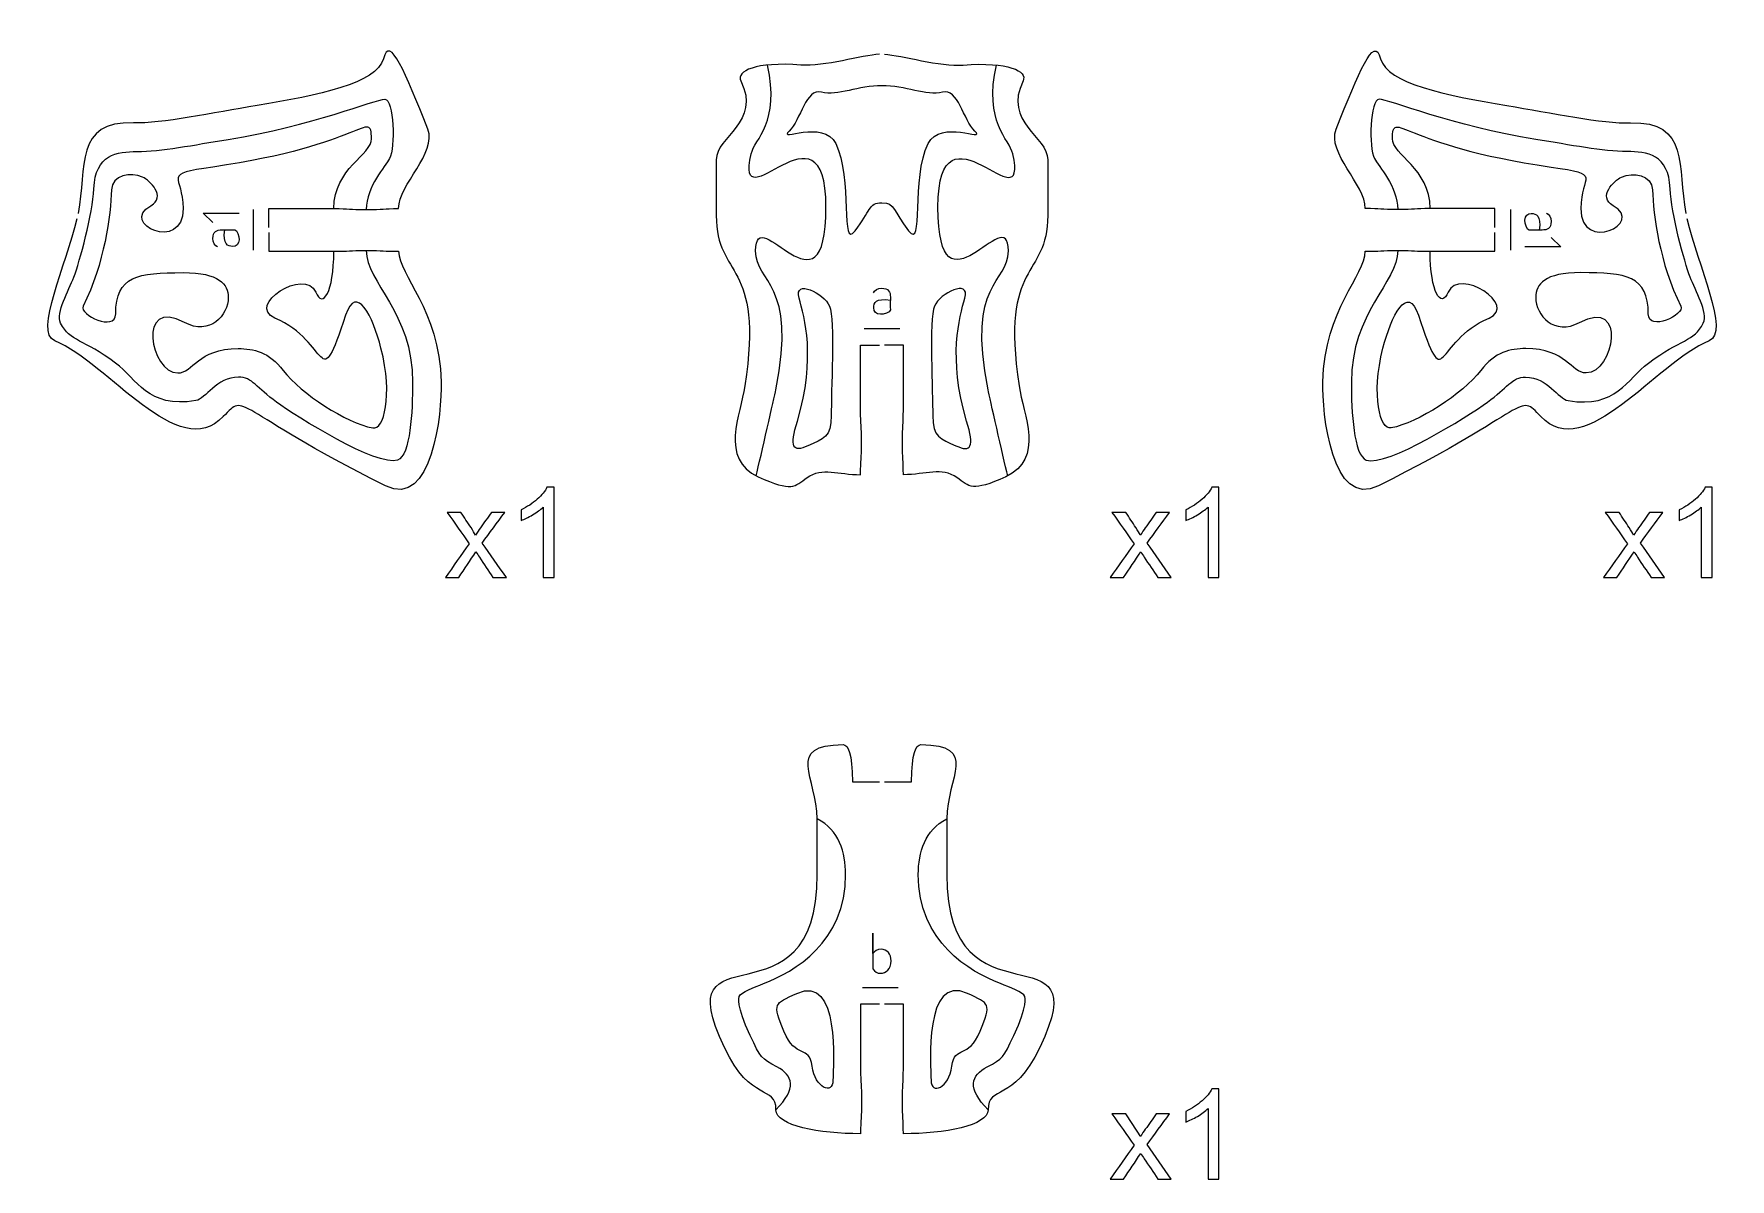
# Model space of a CAD drawing. Extents: x 0 to 1200, y 0 to 700.
# Drawn here: x 248.1 to 367.2, y 451.9 to 532.3 of the extents above; entities that cross this region are included whole.
import ezdxf

# ---------------------------------------------------------------- set-up
doc = ezdxf.new("R2010")
doc.units = 0
doc.header["$MEASUREMENT"] = 0
doc.layers.add('DEFAULT', color=7, linetype='CONTINUOUS')

msp = doc.modelspace()

# ---------------------------------------------------------------- linework, layer by layer
at = {"layer": 'DEFAULT', "color": 7}
for points in [[(260.68, 519.06), (260, 519.7), (262.53, 519.7)], [(263.53, 519.96), (263.53, 517.1)], [(351.77, 517.1), (351.77, 519.96)], [(354.62, 517.99), (355.3, 517.35), (352.77, 517.35)], [(306.4, 511.61), (308.9, 511.61)], [(306.29, 465.37), (308.79, 465.37)]]:
    msp.add_lwpolyline(points, dxfattribs=at)
at = {"layer": 'DEFAULT', "color": 1}
for points, knots in [([(264.63, 518.7), (264.63, 519.14), (264.63, 519.58), (264.63, 520.03), (266.15, 520.03), (267.66, 520.03), (269.18, 520.03), (270.32, 520.03), (270.2, 519.96), (271.46, 519.96), (272.72, 519.96), (272.59, 520.03), (273.73, 520.03), (273.73, 521.72), (276.44, 523.93), (275.78, 525.59), (274.19, 529.58), (273.11, 532.28), (272.66, 530.54), (272.21, 528.81), (268.08, 527.96), (263.81, 527.26), (260.68, 526.75), (257.08, 525.96), (255.11, 526.04), (250.96, 526.19), (251.86, 522.91), (251.23, 519.68)], [0, 0, 0, 0, 3.75, 3.75, 3.75, 16.64, 16.64, 16.64, 17.64, 17.64, 17.64, 18.64, 18.64, 18.64, 19.64, 19.64, 19.64, 20.64, 20.64, 20.64, 21.64, 21.64, 21.64, 22.64, 22.64, 22.64, 23.64, 23.64, 23.64, 23.64]), ([(350.67, 518.7), (350.67, 519.14), (350.67, 519.58), (350.67, 520.03), (349.15, 520.03), (347.64, 520.03), (346.12, 520.03), (344.98, 520.03), (345.11, 519.96), (343.85, 519.96), (342.58, 519.96), (342.71, 520.03), (341.57, 520.03), (341.57, 521.72), (338.86, 523.93), (339.52, 525.59), (341.11, 529.58), (342.19, 532.28), (342.64, 530.54), (343.09, 528.81), (347.22, 527.96), (351.49, 527.26), (354.62, 526.75), (358.22, 525.96), (360.19, 526.04), (364.34, 526.19), (363.44, 522.91), (364.07, 519.68)], [0, 0, 0, 0, 3.75, 3.75, 3.75, 16.64, 16.64, 16.64, 17.64, 17.64, 17.64, 18.64, 18.64, 18.64, 19.64, 19.64, 19.64, 20.64, 20.64, 20.64, 21.64, 21.64, 21.64, 22.64, 22.64, 22.64, 23.64, 23.64, 23.64, 23.64]), ([(307.47, 530.86), (306.26, 530.78), (303.58, 529.97), (301.96, 530.1), (298.76, 530.34), (297.42, 529.66), (297.75, 528.99), (299.17, 526.05), (296.02, 525.12), (296.02, 523.44), (296.02, 522.14), (296.02, 520.84), (296.02, 519.54), (296.02, 515.06), (299.37, 516.45), (298.03, 507.59), (297.73, 505.57), (296.22, 502.46), (298.97, 501.21), (301.36, 500.12), (301.5, 500.51), (302.39, 501.15), (303.46, 501.91), (304.57, 501.35), (306.15, 501.35), (306.15, 502.48), (306.21, 502.36), (306.21, 503.62), (306.21, 504.88), (306.15, 504.76), (306.15, 505.89), (306.15, 507.41), (306.15, 508.93), (306.15, 510.44), (306.59, 510.44), (307.03, 510.44), (307.47, 510.44)], [0, 0, 0, 0, 1, 1, 1, 2, 2, 2, 3, 3, 3, 14.05, 14.05, 14.05, 15.05, 15.05, 15.05, 16.05, 16.05, 16.05, 17.05, 17.05, 17.05, 18.05, 18.05, 18.05, 19.05, 19.05, 19.05, 20.05, 20.05, 20.05, 32.95, 32.95, 32.95, 36.71, 36.71, 36.71, 36.71]), ([(307.82, 530.86), (309.04, 530.78), (311.71, 529.97), (313.34, 530.1), (316.54, 530.34), (317.88, 529.66), (317.55, 528.99), (316.13, 526.05), (319.28, 525.12), (319.28, 523.44), (319.28, 522.14), (319.28, 520.84), (319.28, 519.54), (319.28, 515.06), (315.93, 516.45), (317.27, 507.59), (317.57, 505.57), (319.08, 502.46), (316.33, 501.21), (313.95, 500.12), (313.8, 500.51), (312.91, 501.15), (311.84, 501.91), (310.73, 501.35), (309.15, 501.35), (309.15, 502.48), (309.08, 502.36), (309.08, 503.62), (309.08, 504.88), (309.15, 504.76), (309.15, 505.89), (309.15, 507.41), (309.15, 508.93), (309.15, 510.44), (308.71, 510.44), (308.26, 510.44), (307.82, 510.44)], [0, 0, 0, 0, 1, 1, 1, 2, 2, 2, 3, 3, 3, 14.05, 14.05, 14.05, 15.05, 15.05, 15.05, 16.05, 16.05, 16.05, 17.05, 17.05, 17.05, 18.05, 18.05, 18.05, 19.05, 19.05, 19.05, 20.05, 20.05, 20.05, 32.95, 32.95, 32.95, 36.71, 36.71, 36.71, 36.71]), ([(264.63, 518.35), (264.63, 517.91), (264.63, 517.47), (264.63, 517.03), (266.15, 517.03), (267.66, 517.03), (269.18, 517.03), (270.32, 517.03), (270.2, 517.09), (271.46, 517.09), (272.72, 517.09), (272.59, 517.03), (273.73, 517.03), (273.73, 515.38), (276.58, 512.95), (276.71, 507.87), (276.77, 505.68), (276.09, 498.93), (272.81, 500.57), (261.88, 506.04), (263.09, 507.21), (261.42, 505.43), (258.29, 502.1), (253.38, 509.19), (249.6, 510.74), (248.13, 511.34), (250.41, 516.05), (251.16, 519.34)], [0, 0, 0, 0, 3.75, 3.75, 3.75, 16.64, 16.64, 16.64, 17.64, 17.64, 17.64, 18.64, 18.64, 18.64, 19.64, 19.64, 19.64, 20.64, 20.64, 20.64, 21.64, 21.64, 21.64, 22.64, 22.64, 22.64, 23.64, 23.64, 23.64, 23.64]), ([(364.14, 519.34), (364.89, 516.05), (367.17, 511.34), (365.7, 510.74), (361.92, 509.19), (357.01, 502.1), (353.89, 505.43), (352.21, 507.21), (353.42, 506.04), (342.49, 500.57), (339.21, 498.93), (338.53, 505.68), (338.59, 507.87), (338.72, 512.95), (341.57, 515.38), (341.57, 517.03), (342.71, 517.03), (342.58, 517.09), (343.85, 517.09), (345.11, 517.09), (344.98, 517.03), (346.12, 517.03), (347.63, 517.03), (349.15, 517.03), (350.67, 517.03), (350.67, 517.47), (350.67, 517.91), (350.67, 518.35)], [0, 0, 0, 0, 1, 1, 1, 2, 2, 2, 3, 3, 3, 4, 4, 4, 5, 5, 5, 6, 6, 6, 7, 7, 7, 19.9, 19.9, 19.9, 23.65, 23.65, 23.65, 23.65]), ([(307.48, 464.21), (307.04, 464.21), (306.59, 464.21), (306.15, 464.21), (306.15, 462.69), (306.15, 461.18), (306.15, 459.66), (306.15, 458.52), (306.22, 458.65), (306.22, 457.39), (306.22, 456.12), (306.15, 456.25), (306.15, 455.11), (303.28, 455.11), (300.21, 455.67), (300.21, 456.79), (300.21, 458.57), (298.45, 457.23), (296.59, 461.15), (292.36, 470.03), (303.1, 462.04), (303.1, 473.31), (303.1, 474.61), (303.1, 475.91), (303.1, 477.21), (303.1, 480.09), (300.82, 482.41), (304.92, 482.41), (305.28, 482.41), (305.57, 481.83), (305.57, 479.81), (306.21, 479.81), (306.84, 479.81), (307.48, 479.81)], [0, 0, 0, 0, 3.75, 3.75, 3.75, 16.65, 16.65, 16.65, 17.65, 17.65, 17.65, 18.65, 18.65, 18.65, 19.65, 19.65, 19.65, 20.65, 20.65, 20.65, 21.65, 21.65, 21.65, 32.7, 32.7, 32.7, 33.7, 33.7, 33.7, 34.7, 34.7, 34.7, 40.1, 40.1, 40.1, 40.1]), ([(307.83, 479.81), (308.46, 479.81), (309.1, 479.81), (309.73, 479.81), (309.73, 481.83), (310.02, 482.41), (310.38, 482.41), (314.48, 482.41), (312.2, 480.09), (312.2, 477.21), (312.2, 475.91), (312.2, 474.61), (312.2, 473.31), (312.2, 462.04), (322.95, 470.03), (318.72, 461.15), (316.85, 457.23), (315.1, 458.57), (315.1, 456.79), (315.1, 455.67), (312.02, 455.11), (309.15, 455.11), (309.15, 456.25), (309.09, 456.12), (309.09, 457.39), (309.09, 458.65), (309.15, 458.52), (309.15, 459.66), (309.15, 461.18), (309.15, 462.69), (309.15, 464.21), (308.71, 464.21), (308.27, 464.21), (307.83, 464.21)], [0, 0, 0, 0, 5.41, 5.41, 5.41, 6.41, 6.41, 6.41, 7.41, 7.41, 7.41, 18.46, 18.46, 18.46, 19.46, 19.46, 19.46, 20.46, 20.46, 20.46, 21.46, 21.46, 21.46, 22.46, 22.46, 22.46, 23.46, 23.46, 23.46, 36.36, 36.36, 36.36, 40.12, 40.12, 40.12, 40.12])]:
    msp.add_open_spline(points, degree=3, knots=knots, dxfattribs=at)
at = {"layer": 'DEFAULT', "color": 5}
for points, knots in [([(298.82, 501.28), (299.15, 502.63), (300.1, 506.82), (300.2, 507.3), (301.73, 514.96), (298.78, 514.74), (298.78, 517.05), (298.78, 520.75), (303.72, 511.79), (303.72, 520.13), (303.72, 528.22), (297.31, 518.63), (298.47, 523.87), (298.69, 524.86), (300.54, 526.1), (299.61, 530.1)], [0, 0, 0, 0, 1, 1, 1, 2, 2, 2, 3, 3, 3, 4, 4, 4, 5, 5, 5, 5]), ([(316.47, 501.28), (316.15, 502.63), (315.19, 506.82), (315.1, 507.3), (313.57, 514.96), (316.52, 514.74), (316.52, 517.05), (316.52, 520.75), (311.58, 511.79), (311.58, 520.13), (311.58, 528.22), (317.99, 518.63), (316.83, 523.87), (316.61, 524.86), (314.76, 526.1), (315.69, 530.1)], [0, 0, 0, 0, 1, 1, 1, 2, 2, 2, 3, 3, 3, 4, 4, 4, 5, 5, 5, 5]), ([(271.46, 517.09), (271.46, 514.81), (274.71, 512.79), (274.71, 507.82), (274.71, 505.8), (274.55, 502.7), (273.66, 502.38), (272.23, 501.87), (266.55, 505.45), (265.16, 506.44), (263.79, 507.43), (263.44, 508.21), (262.49, 508.2), (260.94, 508.19), (260.19, 506.66), (259.5, 506.55), (256.11, 506), (255.37, 508.05), (253.86, 509.19), (251.6, 510.89), (250.66, 510.67), (250.01, 511.99), (249.65, 512.74), (250.57, 514.24), (250.94, 515.22), (251.34, 516.3), (252.27, 519.65), (252.34, 521.42), (252.43, 523.83), (253.97, 524.03), (255.37, 524.03), (257.04, 524.03), (259.33, 524.49), (261.77, 524.88), (267.59, 525.8), (272.13, 527.7), (272.76, 527.7), (273.4, 527.7), (273.51, 524.29), (273.09, 523.53), (272.82, 523.03), (271.46, 521.56), (271.46, 519.96)], [0, 0, 0, 0, 1, 1, 1, 2, 2, 2, 3, 3, 3, 4, 4, 4, 5, 5, 5, 6, 6, 6, 7, 7, 7, 8, 8, 8, 9, 9, 9, 10, 10, 10, 11, 11, 11, 12, 12, 12, 13, 13, 13, 14, 14, 14, 14]), ([(343.84, 517.09), (343.84, 514.81), (340.59, 512.79), (340.59, 507.82), (340.59, 505.8), (340.75, 502.7), (341.64, 502.38), (343.07, 501.87), (348.75, 505.45), (350.14, 506.44), (351.51, 507.43), (351.86, 508.21), (352.82, 508.2), (354.36, 508.19), (355.11, 506.66), (355.8, 506.55), (359.19, 506), (359.93, 508.05), (361.44, 509.19), (363.7, 510.89), (364.64, 510.67), (365.29, 511.99), (365.65, 512.74), (364.73, 514.24), (364.36, 515.22), (363.96, 516.3), (363.03, 519.65), (362.96, 521.42), (362.87, 523.83), (361.33, 524.03), (359.93, 524.03), (358.26, 524.03), (355.97, 524.49), (353.53, 524.88), (347.71, 525.8), (343.17, 527.7), (342.54, 527.7), (341.9, 527.7), (341.79, 524.29), (342.21, 523.53), (342.48, 523.03), (343.84, 521.56), (343.84, 519.96)], [0, 0, 0, 0, 1, 1, 1, 2, 2, 2, 3, 3, 3, 4, 4, 4, 5, 5, 5, 6, 6, 6, 7, 7, 7, 8, 8, 8, 9, 9, 9, 10, 10, 10, 11, 11, 11, 12, 12, 12, 13, 13, 13, 14, 14, 14, 14]), ([(300.2, 456.79), (301.71, 458.3), (301.4, 459.2), (300.28, 459.8), (299.16, 460.4), (299.16, 460.4), (298.39, 462.01), (297.4, 464.1), (297.62, 464.72), (297.63, 464.75), (297.73, 465.01), (298.7, 465.39), (299.34, 465.64), (301.5, 466.49), (305.1, 468.54), (305.1, 473.31), (305.1, 474.85), (304.64, 476.42), (303.1, 477.21)], [0, 0, 0, 0, 1, 1, 1, 2, 2, 2, 3, 3, 3, 4, 4, 4, 5, 5, 5, 6, 6, 6, 6]), ([(315.1, 456.79), (313.59, 458.3), (313.91, 459.2), (315.03, 459.8), (316.14, 460.4), (316.14, 460.4), (316.91, 462.01), (317.91, 464.1), (317.68, 464.72), (317.67, 464.75), (317.57, 465.01), (316.6, 465.39), (315.96, 465.64), (313.81, 466.49), (310.2, 468.54), (310.2, 473.31), (310.2, 474.85), (310.66, 476.42), (312.2, 477.21)], [0, 0, 0, 0, 1, 1, 1, 2, 2, 2, 3, 3, 3, 4, 4, 4, 5, 5, 5, 6, 6, 6, 6])]:
    msp.add_open_spline(points, degree=3, knots=knots, dxfattribs=at)
at = {"layer": 'DEFAULT', "color": 3}
for points, knots in [([(310.89, 524.59), (309.69, 522.18), (310.6, 517.06), (309.52, 518.46), (308.44, 519.85), (308.59, 520.44), (307.65, 520.44), (306.7, 520.44), (306.85, 519.85), (305.77, 518.46), (304.7, 517.06), (305.61, 522.18), (304.4, 524.59), (303.54, 526.33), (300.29, 524.67), (301.13, 525.46), (301.96, 526.25), (302.29, 528.49), (303.41, 528.2), (304.53, 527.91), (306.02, 528.65), (307.65, 528.65), (309.27, 528.65), (310.77, 527.91), (311.89, 528.2), (313.01, 528.49), (313.34, 526.25), (314.17, 525.46), (315, 524.67), (311.76, 526.33), (310.89, 524.59)], [1, 1, 1, 1, 2, 2, 2, 3, 3, 3, 4, 4, 4, 5, 5, 5, 6, 6, 6, 7, 7, 7, 8, 8, 8, 9, 9, 9, 10, 10, 10, 11, 11, 11, 11]), ([(269.18, 520.03), (269.18, 522.85), (271.86, 523.81), (271.83, 524.93), (271.77, 527.08), (271.35, 524.47), (260.69, 522.94), (257.01, 522.41), (258.6, 522.41), (258.6, 520.03), (258.6, 516.88), (254.07, 518.98), (256.33, 520.23), (257.45, 520.85), (256.26, 522.01), (255.76, 522.23), (254.95, 522.6), (253.61, 522.38), (253.58, 521.35), (253.52, 519.57), (253.09, 516.18), (251.58, 513.17), (251.29, 512.59), (253.87, 511.36), (253.87, 512.63), (253.87, 515.31), (255.44, 515.53), (258.6, 515.53), (261.15, 515.53), (261.77, 514.73), (261.77, 513.8), (261.77, 512.53), (260.46, 511.09), (258.7, 512.03), (255.32, 513.85), (256.3, 508.49), (258.23, 508.49), (259.31, 508.49), (259.62, 510.2), (262.47, 510.2), (263.55, 510.2), (264.62, 509.99), (265.63, 508.67), (266.92, 506.99), (270.02, 505.02), (271.92, 504.63), (272.69, 504.47), (273.34, 506.88), (272.49, 510.23), (271.92, 512.49), (270.76, 514.79), (270.01, 512.55), (268.04, 506.68), (268.97, 510.68), (265.05, 512.34), (262.96, 513.23), (267.16, 515.93), (267.91, 514.16), (268.4, 512.98), (269.18, 514.14), (269.18, 517.03)], [0, 0, 0, 0, 1, 1, 1, 2, 2, 2, 3, 3, 3, 4, 4, 4, 5, 5, 5, 6, 6, 6, 7, 7, 7, 8, 8, 8, 9, 9, 9, 10, 10, 10, 11, 11, 11, 12, 12, 12, 13, 13, 13, 14, 14, 14, 15, 15, 15, 16, 16, 16, 17, 17, 17, 18, 18, 18, 19, 19, 19, 20, 20, 20, 20]), ([(346.12, 520.03), (346.12, 522.85), (343.44, 523.81), (343.47, 524.93), (343.53, 527.08), (343.95, 524.47), (354.61, 522.94), (358.29, 522.41), (356.7, 522.41), (356.7, 520.03), (356.7, 516.88), (361.23, 518.98), (358.97, 520.23), (357.85, 520.85), (359.04, 522.01), (359.54, 522.23), (360.35, 522.6), (361.69, 522.38), (361.72, 521.35), (361.78, 519.57), (362.21, 516.18), (363.72, 513.17), (364.01, 512.59), (361.43, 511.36), (361.43, 512.63), (361.43, 515.31), (359.86, 515.53), (356.7, 515.53), (354.15, 515.53), (353.53, 514.73), (353.53, 513.8), (353.53, 512.53), (354.84, 511.09), (356.6, 512.03), (359.98, 513.85), (359.01, 508.49), (357.07, 508.49), (355.99, 508.49), (355.69, 510.2), (352.83, 510.2), (351.75, 510.2), (350.68, 509.99), (349.67, 508.67), (348.38, 506.99), (345.28, 505.02), (343.38, 504.63), (342.61, 504.47), (341.96, 506.88), (342.81, 510.23), (343.38, 512.49), (344.54, 514.79), (345.29, 512.55), (347.26, 506.68), (346.33, 510.68), (350.25, 512.34), (352.34, 513.23), (348.14, 515.93), (347.39, 514.16), (346.9, 512.98), (346.12, 514.14), (346.12, 517.03)], [0, 0, 0, 0, 1, 1, 1, 2, 2, 2, 3, 3, 3, 4, 4, 4, 5, 5, 5, 6, 6, 6, 7, 7, 7, 8, 8, 8, 9, 9, 9, 10, 10, 10, 11, 11, 11, 12, 12, 12, 13, 13, 13, 14, 14, 14, 15, 15, 15, 16, 16, 16, 17, 17, 17, 18, 18, 18, 19, 19, 19, 20, 20, 20, 20]), ([(301.71, 505.12), (301.16, 503.3), (301.37, 502.88), (302.45, 503.38), (303.53, 503.88), (304.11, 503.96), (304.09, 505.5), (304.07, 507.03), (304.36, 512.27), (303.97, 513.18), (303.57, 514.09), (301.46, 515.12), (301.83, 513.75), (302.21, 512.38), (303.04, 509.59), (301.71, 505.12)], [0, 0, 0, 0, 1, 1, 1, 2, 2, 2, 3, 3, 3, 4, 4, 4, 5, 5, 5, 5]), ([(313.59, 505.12), (314.14, 503.3), (313.92, 502.88), (312.84, 503.38), (311.77, 503.88), (311.19, 503.96), (311.21, 505.5), (311.23, 507.03), (310.94, 512.27), (311.33, 513.18), (311.72, 514.09), (313.84, 515.12), (313.47, 513.75), (313.09, 512.38), (312.26, 509.59), (313.59, 505.12)], [0, 0, 0, 0, 1, 1, 1, 2, 2, 2, 3, 3, 3, 4, 4, 4, 5, 5, 5, 5]), ([(301.67, 464.95), (300.07, 464.22), (299.96, 464.29), (300.77, 462.3), (301.59, 460.3), (302.54, 461.38), (302.75, 459.85), (302.95, 458.31), (304.21, 457.81), (304.21, 458.85), (304.21, 459.89), (304.74, 466.36), (301.67, 464.95)], [0, 0, 0, 0, 1, 1, 1, 2, 2, 2, 3, 3, 3, 4, 4, 4, 4]), ([(313.64, 464.95), (315.23, 464.22), (315.34, 464.29), (314.53, 462.3), (313.72, 460.3), (312.76, 461.38), (312.56, 459.85), (312.35, 458.31), (311.09, 457.81), (311.09, 458.85), (311.09, 459.89), (310.56, 466.36), (313.64, 464.95)], [0, 0, 0, 0, 1, 1, 1, 2, 2, 2, 3, 3, 3, 4, 4, 4, 4])]:
    msp.add_open_spline(points, degree=3, knots=knots, dxfattribs=at)
at = {"layer": 'DEFAULT', "color": 7}
for points, knots in [([(354.28, 519.7), (354.45, 519.7), (354.61, 519.37), (354.61, 519.13), (354.61, 518.63), (354.35, 518.52), (353.97, 518.52), (353.97, 518.52), (353.2, 518.53), (353.07, 518.51), (352.88, 518.51), (352.77, 519), (352.77, 519.21), (352.77, 519.52), (352.99, 519.68), (353.21, 519.68), (353.58, 519.68), (353.91, 519.55), (353.78, 518.52)], [0, 0, 0, 0, 1, 1, 1, 2, 2, 2, 3, 3, 3, 4, 4, 4, 5, 5, 5, 6, 6, 6, 6]), ([(261.02, 517.35), (260.85, 517.35), (260.69, 517.68), (260.69, 517.92), (260.69, 518.42), (260.95, 518.54), (261.33, 518.54), (261.33, 518.54), (262.1, 518.52), (262.23, 518.54), (262.42, 518.54), (262.53, 518.05), (262.53, 517.84), (262.53, 517.53), (262.31, 517.37), (262.09, 517.37), (261.72, 517.37), (261.39, 517.5), (261.52, 518.54)], [0, 0, 0, 0, 1, 1, 1, 2, 2, 2, 3, 3, 3, 4, 4, 4, 5, 5, 5, 6, 6, 6, 6]), ([(307.06, 514.12), (307.06, 514.28), (307.39, 514.44), (307.62, 514.44), (308.12, 514.44), (308.24, 514.18), (308.24, 513.81), (308.24, 513.81), (308.22, 513.03), (308.24, 512.91), (308.24, 512.71), (307.76, 512.61), (307.54, 512.61), (307.23, 512.61), (307.07, 512.82), (307.07, 513.05), (307.07, 513.42), (307.2, 513.75), (308.24, 513.61)], [0, 0, 0, 0, 1, 1, 1, 2, 2, 2, 3, 3, 3, 4, 4, 4, 5, 5, 5, 6, 6, 6, 6]), ([(307.01, 467.75), (307.13, 467.93), (307.32, 468.05), (307.59, 468.05), (308, 468.05), (308.3, 467.72), (308.29, 467.23), (308.29, 466.66), (307.92, 466.37), (307.54, 466.37), (307.3, 466.37), (307.14, 466.46), (307.01, 466.67), (307.02, 466.8), (307.01, 469.18), (307.01, 469.18), (307.01, 468.71), (307.01, 468.23), (307.01, 467.75)], [0, 0, 0, 0, 1.00221, 1.00221, 1.00221, 2.00442, 2.00442, 2.00442, 3.006631, 3.006631, 3.006631, 4.008841, 4.008841, 4.008841, 5.011051, 5.011051, 5.011051, 9.069, 9.069, 9.069, 9.069])]:
    msp.add_open_spline(points, degree=3, knots=knots, dxfattribs=at)
at = {"layer": 'DEFAULT', "color": 38}
for points, knots in [([(284.64, 494.14), (284.38, 494.14), (284.12, 494.14), (283.87, 494.14), (283.87, 495.78), (283.87, 497.43), (283.87, 499.07), (283.68, 498.9), (283.44, 498.72), (283.13, 498.54), (282.83, 498.36), (282.56, 498.23), (282.32, 498.14), (282.32, 498.39), (282.32, 498.64), (282.32, 498.89), (282.75, 499.09), (283.13, 499.34), (283.45, 499.63), (283.78, 499.92), (284.01, 500.2), (284.14, 500.47), (284.31, 500.47), (284.48, 500.47), (284.64, 500.47), (284.64, 498.36), (284.64, 496.25), (284.64, 494.14)], [17.969, 17.969, 17.969, 17.969, 20.166, 20.166, 20.166, 34.167, 34.167, 34.167, 35.167, 35.167, 35.167, 36.167, 36.167, 36.167, 38.291, 38.291, 38.291, 39.291, 39.291, 39.291, 40.291, 40.291, 40.291, 41.707, 41.707, 41.707, 59.676, 59.676, 59.676, 59.676]), ([(331.3, 494.14), (331.04, 494.14), (330.78, 494.14), (330.53, 494.14), (330.53, 495.78), (330.53, 497.43), (330.53, 499.07), (330.34, 498.9), (330.09, 498.72), (329.79, 498.54), (329.49, 498.36), (329.22, 498.23), (328.97, 498.14), (328.97, 498.39), (328.97, 498.64), (328.97, 498.89), (329.41, 499.09), (329.79, 499.34), (330.11, 499.63), (330.44, 499.92), (330.67, 500.2), (330.8, 500.47), (330.97, 500.47), (331.13, 500.47), (331.3, 500.47), (331.3, 498.36), (331.3, 496.25), (331.3, 494.14)], [17.969, 17.969, 17.969, 17.969, 20.166, 20.166, 20.166, 34.167, 34.167, 34.167, 35.167, 35.167, 35.167, 36.167, 36.167, 36.167, 38.291, 38.291, 38.291, 39.291, 39.291, 39.291, 40.291, 40.291, 40.291, 41.707, 41.707, 41.707, 59.676, 59.676, 59.676, 59.676]), ([(365.92, 494.14), (365.66, 494.14), (365.4, 494.14), (365.15, 494.14), (365.15, 495.78), (365.15, 497.43), (365.15, 499.07), (364.96, 498.9), (364.71, 498.72), (364.41, 498.54), (364.11, 498.36), (363.84, 498.23), (363.6, 498.14), (363.6, 498.39), (363.6, 498.64), (363.6, 498.89), (364.03, 499.09), (364.41, 499.34), (364.73, 499.63), (365.06, 499.92), (365.29, 500.2), (365.42, 500.47), (365.59, 500.47), (365.75, 500.47), (365.92, 500.47), (365.92, 498.36), (365.92, 496.25), (365.92, 494.14)], [17.969, 17.969, 17.969, 17.969, 20.166, 20.166, 20.166, 34.167, 34.167, 34.167, 35.167, 35.167, 35.167, 36.167, 36.167, 36.167, 38.291, 38.291, 38.291, 39.291, 39.291, 39.291, 40.291, 40.291, 40.291, 41.707, 41.707, 41.707, 59.676, 59.676, 59.676, 59.676]), ([(277.01, 494.14), (277.57, 494.93), (278.12, 495.72), (278.68, 496.51), (278.17, 497.24), (277.65, 497.98), (277.14, 498.71), (277.46, 498.71), (277.78, 498.71), (278.1, 498.71), (278.34, 498.35), (278.57, 497.99), (278.81, 497.64), (278.94, 497.43), (279.04, 497.26), (279.13, 497.12), (279.25, 497.31), (279.37, 497.48), (279.47, 497.63), (279.73, 497.99), (279.99, 498.35), (280.24, 498.71), (280.55, 498.71), (280.86, 498.71), (281.17, 498.71), (280.64, 497.99), (280.12, 497.27), (279.59, 496.56), (280.16, 495.75), (280.72, 494.94), (281.29, 494.14), (280.97, 494.14), (280.66, 494.14), (280.34, 494.14), (280.03, 494.61), (279.71, 495.08), (279.4, 495.56), (279.32, 495.68), (279.23, 495.81), (279.15, 495.94), (278.75, 495.34), (278.35, 494.74), (277.95, 494.14), (277.64, 494.14), (277.32, 494.14), (277.01, 494.14)], [0, 0, 0, 0, 8.235918, 8.235918, 8.235918, 15.849393, 15.849393, 15.849393, 18.596393, 18.596393, 18.596393, 22.229259, 22.229259, 22.229259, 23.229259, 23.229259, 23.229259, 24.229259, 24.229259, 24.229259, 27.99336, 27.99336, 27.99336, 30.61836, 30.61836, 30.61836, 38.189965, 38.189965, 38.189965, 46.575148, 46.575148, 46.575148, 49.273148, 49.273148, 49.273148, 54.100746, 54.100746, 54.100746, 55.397149, 55.397149, 55.397149, 61.541563, 61.541563, 61.541563, 64.202563, 64.202563, 64.202563, 64.202563]), ([(323.67, 494.14), (324.23, 494.93), (324.78, 495.72), (325.34, 496.51), (324.82, 497.24), (324.31, 497.98), (323.79, 498.71), (324.12, 498.71), (324.44, 498.71), (324.76, 498.71), (325, 498.35), (325.23, 497.99), (325.47, 497.64), (325.6, 497.43), (325.7, 497.26), (325.78, 497.12), (325.91, 497.31), (326.03, 497.48), (326.13, 497.63), (326.39, 497.99), (326.65, 498.35), (326.9, 498.71), (327.21, 498.71), (327.52, 498.71), (327.83, 498.71), (327.3, 497.99), (326.78, 497.27), (326.25, 496.56), (326.82, 495.75), (327.38, 494.94), (327.95, 494.14), (327.63, 494.14), (327.32, 494.14), (327, 494.14), (326.69, 494.61), (326.37, 495.08), (326.06, 495.56), (325.98, 495.68), (325.89, 495.81), (325.81, 495.94), (325.41, 495.34), (325.01, 494.74), (324.61, 494.14), (324.3, 494.14), (323.98, 494.14), (323.67, 494.14)], [2.661, 2.661, 2.661, 2.661, 10.896918, 10.896918, 10.896918, 18.510393, 18.510393, 18.510393, 21.257393, 21.257393, 21.257393, 24.890807, 24.890807, 24.890807, 25.890807, 25.890807, 25.890807, 26.890807, 26.890807, 26.890807, 30.655488, 30.655488, 30.655488, 33.279488, 33.279488, 33.279488, 40.851094, 40.851094, 40.851094, 49.236276, 49.236276, 49.236276, 51.933276, 51.933276, 51.933276, 56.761426, 56.761426, 56.761426, 58.057828, 58.057828, 58.057828, 64.202243, 64.202243, 64.202243, 66.863243, 66.863243, 66.863243, 66.863243]), ([(358.29, 494.14), (358.85, 494.93), (359.4, 495.72), (359.96, 496.51), (359.45, 497.24), (358.93, 497.98), (358.41, 498.71), (358.74, 498.71), (359.06, 498.71), (359.38, 498.71), (359.62, 498.35), (359.85, 497.99), (360.09, 497.64), (360.22, 497.43), (360.32, 497.26), (360.4, 497.12), (360.53, 497.31), (360.65, 497.48), (360.75, 497.63), (361.01, 497.99), (361.27, 498.35), (361.52, 498.71), (361.83, 498.71), (362.14, 498.71), (362.45, 498.71), (361.92, 497.99), (361.4, 497.27), (360.87, 496.56), (361.44, 495.75), (362, 494.94), (362.57, 494.14), (362.25, 494.14), (361.94, 494.14), (361.62, 494.14), (361.31, 494.61), (360.99, 495.08), (360.68, 495.56), (360.6, 495.68), (360.51, 495.81), (360.43, 495.94), (360.03, 495.34), (359.63, 494.74), (359.23, 494.14), (358.92, 494.14), (358.6, 494.14), (358.29, 494.14)], [2.661, 2.661, 2.661, 2.661, 10.896918, 10.896918, 10.896918, 18.510393, 18.510393, 18.510393, 21.257393, 21.257393, 21.257393, 24.890259, 24.890259, 24.890259, 25.890259, 25.890259, 25.890259, 26.890259, 26.890259, 26.890259, 30.65436, 30.65436, 30.65436, 33.27936, 33.27936, 33.27936, 40.850965, 40.850965, 40.850965, 49.236148, 49.236148, 49.236148, 51.934148, 51.934148, 51.934148, 56.761746, 56.761746, 56.761746, 58.058149, 58.058149, 58.058149, 64.202563, 64.202563, 64.202563, 66.863563, 66.863563, 66.863563, 66.863563]), ([(331.3, 451.93), (331.04, 451.93), (330.78, 451.93), (330.53, 451.93), (330.53, 453.57), (330.53, 455.22), (330.53, 456.87), (330.34, 456.69), (330.09, 456.51), (329.79, 456.33), (329.49, 456.16), (329.22, 456.02), (328.97, 455.93), (328.97, 456.18), (328.97, 456.43), (328.97, 456.68), (329.41, 456.89), (329.79, 457.13), (330.11, 457.42), (330.44, 457.71), (330.67, 457.99), (330.8, 458.27), (330.97, 458.27), (331.13, 458.27), (331.3, 458.27), (331.3, 456.15), (331.3, 454.04), (331.3, 451.93)], [17.969, 17.969, 17.969, 17.969, 20.166, 20.166, 20.166, 34.167, 34.167, 34.167, 35.167, 35.167, 35.167, 36.167, 36.167, 36.167, 38.291, 38.291, 38.291, 39.291, 39.291, 39.291, 40.291, 40.291, 40.291, 41.707, 41.707, 41.707, 59.676, 59.676, 59.676, 59.676]), ([(323.67, 451.93), (324.23, 452.72), (324.78, 453.51), (325.34, 454.31), (324.82, 455.04), (324.31, 455.77), (323.79, 456.5), (324.12, 456.5), (324.44, 456.5), (324.76, 456.5), (325, 456.14), (325.23, 455.79), (325.47, 455.43), (325.6, 455.23), (325.7, 455.05), (325.78, 454.92), (325.91, 455.11), (326.03, 455.27), (326.13, 455.42), (326.39, 455.78), (326.65, 456.14), (326.9, 456.5), (327.21, 456.5), (327.52, 456.5), (327.83, 456.5), (327.3, 455.78), (326.78, 455.07), (326.25, 454.35), (326.82, 453.54), (327.38, 452.73), (327.95, 451.93), (327.63, 451.93), (327.32, 451.93), (327, 451.93), (326.69, 452.4), (326.37, 452.88), (326.06, 453.35), (325.98, 453.48), (325.89, 453.6), (325.81, 453.73), (325.41, 453.13), (325.01, 452.53), (324.61, 451.93), (324.3, 451.93), (323.98, 451.93), (323.67, 451.93)], [0, 0, 0, 0, 8.235918, 8.235918, 8.235918, 15.849393, 15.849393, 15.849393, 18.596393, 18.596393, 18.596393, 22.229807, 22.229807, 22.229807, 23.229807, 23.229807, 23.229807, 24.229807, 24.229807, 24.229807, 27.994488, 27.994488, 27.994488, 30.618488, 30.618488, 30.618488, 38.190094, 38.190094, 38.190094, 46.575276, 46.575276, 46.575276, 49.272276, 49.272276, 49.272276, 54.100426, 54.100426, 54.100426, 55.396828, 55.396828, 55.396828, 61.541243, 61.541243, 61.541243, 64.202243, 64.202243, 64.202243, 64.202243])]:
    msp.add_open_spline(points, degree=3, knots=knots, dxfattribs=at)

doc.saveas('drawing.dxf')
